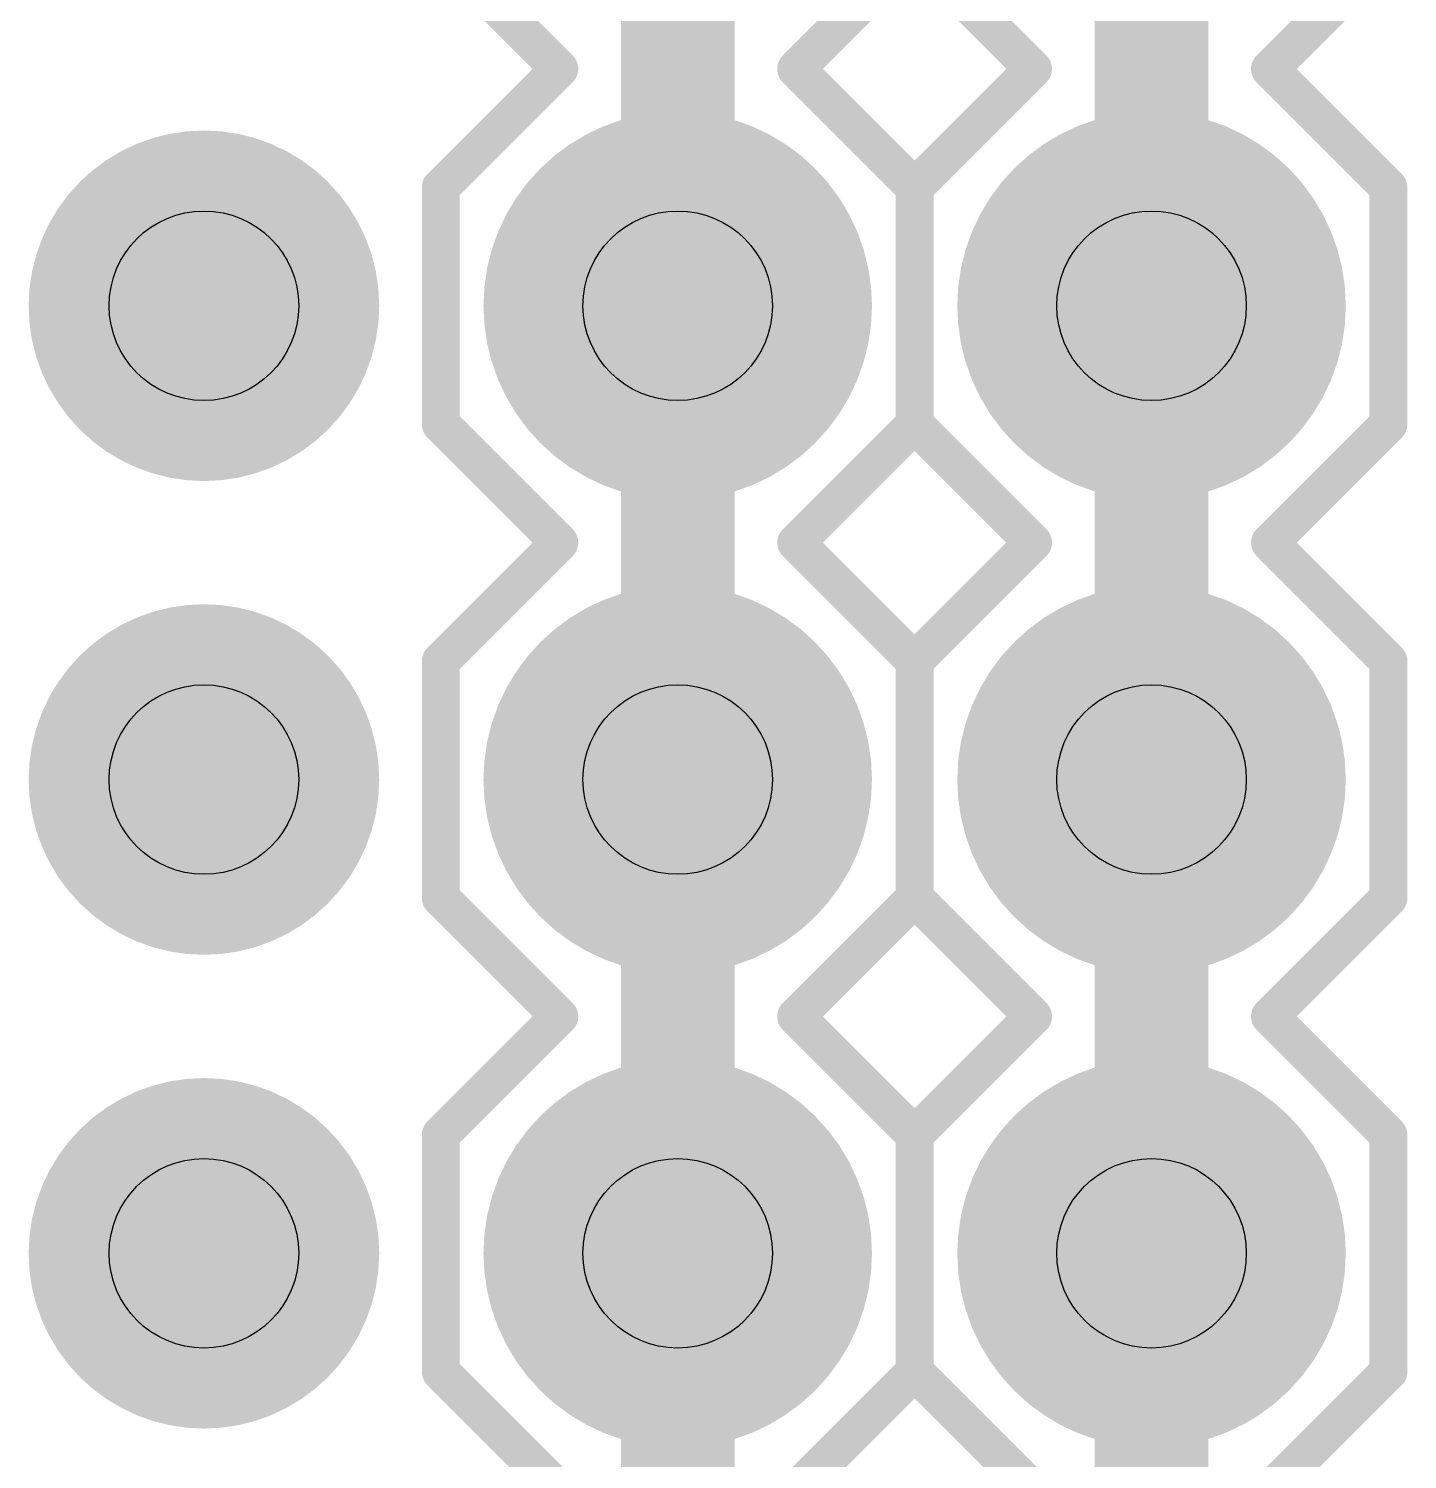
# Model space of a CAD drawing. Extents: x -27 to 84, y -12 to 86.
# Drawn here: x 70.18 to 77.57, y 33.19 to 40.86 of the extents above; entities that cross this region are included whole.
import ezdxf

# ---------------------------------------------------------------- set-up
doc = ezdxf.new("R2010")
doc.units = 0
for name, color, linetype in [('1', 12, 'CONTINUOUS'), ('17', 110, 'CONTINUOUS'), ('18', 110, 'CONTINUOUS'), ('21', 41, 'CONTINUOUS'), ('29', 253, 'CONTINUOUS'), ('30', 253, 'CONTINUOUS'), ('44', 253, 'CONTINUOUS'), ('51', 53, 'CONTINUOUS')]:
    doc.layers.add(name, color=color, linetype=linetype)

# ---------------------------------------------------------------- blocks, each defined once
blk = doc.blocks.new('RECT')
blk.add_solid([(-0.5, -0.5), (0.5, -0.5), (-0.5, 0.5), (0.5, 0.5)])
blk = doc.blocks.new('ROUNDP')
at = {"const_width": 0.5}
blk.add_lwpolyline([(0, -0.25, 1), (0, 0.25, 1), (0, -0.25)], format="xyb", dxfattribs=at)
blk = doc.blocks.new('ROUNDV')
at = {"const_width": 0.5}
blk.add_lwpolyline([(0, -0.25, 1), (0, 0.25, 1), (0, -0.25)], format="xyb", dxfattribs=at)

msp = doc.modelspace()

# ---------------------------------------------------------------- linework, layer by layer
at = {"layer": '1', "const_width": 0.6096}
for points in [[(73.66, 39.37), (73.66, 41.91)], [(76.2, 39.37), (76.2, 41.91)], [(73.66, 36.83), (73.66, 39.37)], [(76.2, 36.83), (76.2, 39.37)], [(73.66, 34.29), (73.66, 36.83)], [(76.2, 34.29), (76.2, 36.83)], [(73.66, 31.75), (73.66, 34.29)], [(76.2, 31.75), (76.2, 34.29)]]:
    msp.add_lwpolyline(points, dxfattribs=at)
at = {"layer": '1', "const_width": 0.3048}
for points in [[(73.8124, 39.37, 1), (73.5076, 39.37)], [(76.3524, 39.37, 1), (76.0476, 39.37)], [(73.5076, 39.37, 1), (73.8124, 39.37)], [(76.0476, 39.37, 1), (76.3524, 39.37)], [(73.8124, 36.83, 1), (73.5076, 36.83)], [(76.3524, 36.83, 1), (76.0476, 36.83)], [(73.5076, 36.83, 1), (73.8124, 36.83)], [(76.0476, 36.83, 1), (76.3524, 36.83)], [(73.8124, 34.29, 1), (73.5076, 34.29)], [(76.3524, 34.29, 1), (76.0476, 34.29)], [(73.5076, 34.29, 1), (73.8124, 34.29)], [(76.0476, 34.29, 1), (76.3524, 34.29)]]:
    msp.add_lwpolyline(points, format="xyb", dxfattribs=at)
at = {"layer": '21', "const_width": 0.2032}
for points in [[(72.39, 41.275), (73.025, 40.64)], [(74.295, 40.64), (74.93, 41.275)], [(74.93, 41.275), (75.565, 40.64)], [(76.835, 40.64), (77.47, 41.275)], [(72.39, 40.005), (73.025, 40.64)], [(74.295, 40.64), (74.93, 40.005)], [(74.93, 40.005), (75.565, 40.64)], [(76.835, 40.64), (77.47, 40.005)], [(72.39, 38.735), (72.39, 40.005)], [(74.93, 40.005), (74.93, 38.735)], [(74.93, 38.735), (74.93, 40.005)], [(77.47, 40.005), (77.47, 38.735)], [(72.39, 38.735), (73.025, 38.1)], [(74.295, 38.1), (74.93, 38.735)], [(74.93, 38.735), (75.565, 38.1)], [(76.835, 38.1), (77.47, 38.735)], [(72.39, 37.465), (73.025, 38.1)], [(74.295, 38.1), (74.93, 37.465)], [(74.93, 37.465), (75.565, 38.1)], [(76.835, 38.1), (77.47, 37.465)], [(72.39, 36.195), (72.39, 37.465)], [(74.93, 37.465), (74.93, 36.195)], [(74.93, 36.195), (74.93, 37.465)], [(77.47, 37.465), (77.47, 36.195)], [(73.025, 35.56), (72.39, 36.195)], [(74.93, 36.195), (74.295, 35.56)], [(75.565, 35.56), (74.93, 36.195)], [(77.47, 36.195), (76.835, 35.56)], [(72.39, 34.925), (73.025, 35.56)], [(74.295, 35.56), (74.93, 34.925)], [(74.93, 34.925), (75.565, 35.56)], [(76.835, 35.56), (77.47, 34.925)], [(72.39, 33.655), (72.39, 34.925)], [(74.93, 34.925), (74.93, 33.655)], [(74.93, 33.655), (74.93, 34.925)], [(77.47, 34.925), (77.47, 33.655)], [(73.025, 33.02), (72.39, 33.655)], [(74.93, 33.655), (74.295, 33.02)], [(75.565, 33.02), (74.93, 33.655)], [(77.47, 33.655), (76.835, 33.02)]]:
    msp.add_lwpolyline(points, dxfattribs=at)
at = {"layer": '21', "const_width": 0.1016}
for points in [[(73.0609, 40.6041, 1), (72.9891, 40.6759)], [(74.3309, 40.6759, 1), (74.2591, 40.6041)], [(75.6009, 40.6041, 1), (75.5291, 40.6759)], [(76.8709, 40.6759, 1), (76.7991, 40.6041)], [(72.9891, 40.6041, 1), (73.0609, 40.6759)], [(74.2591, 40.6759, 1), (74.3309, 40.6041)], [(75.5291, 40.6041, 1), (75.6009, 40.6759)], [(76.7991, 40.6759, 1), (76.8709, 40.6041)], [(72.4408, 40.005, 1), (72.3392, 40.005)], [(72.3541, 40.0409, 1), (72.4259, 39.9691)], [(74.9808, 40.005, 1), (74.8792, 40.005)], [(74.9808, 40.005, 1), (74.8792, 40.005)], [(74.8941, 40.0409, 1), (74.9659, 39.9691)], [(74.8941, 39.9691, 1), (74.9659, 40.0409)], [(77.5208, 40.005, 1), (77.4192, 40.005)], [(77.4341, 39.9691, 1), (77.5059, 40.0409)], [(72.4259, 38.7709, 1), (72.3541, 38.6991)], [(74.9659, 38.7709, 1), (74.8941, 38.6991)], [(74.9659, 38.6991, 1), (74.8941, 38.7709)], [(77.5059, 38.6991, 1), (77.4341, 38.7709)], [(72.3392, 38.735, 1), (72.4408, 38.735)], [(74.8792, 38.735, 1), (74.9808, 38.735)], [(74.8792, 38.735, 1), (74.9808, 38.735)], [(77.4192, 38.735, 1), (77.5208, 38.735)], [(73.0609, 38.0641, 1), (72.9891, 38.1359)], [(74.3309, 38.1359, 1), (74.2591, 38.0641)], [(75.6009, 38.0641, 1), (75.5291, 38.1359)], [(76.8709, 38.1359, 1), (76.7991, 38.0641)], [(72.9891, 38.0641, 1), (73.0609, 38.1359)], [(74.2591, 38.1359, 1), (74.3309, 38.0641)], [(75.5291, 38.0641, 1), (75.6009, 38.1359)], [(76.7991, 38.1359, 1), (76.8709, 38.0641)], [(72.4408, 37.465, 1), (72.3392, 37.465)], [(72.3541, 37.5009, 1), (72.4259, 37.4291)], [(74.9808, 37.465, 1), (74.8792, 37.465)], [(74.9808, 37.465, 1), (74.8792, 37.465)], [(74.8941, 37.5009, 1), (74.9659, 37.4291)], [(74.8941, 37.4291, 1), (74.9659, 37.5009)], [(77.5208, 37.465, 1), (77.4192, 37.465)], [(77.4341, 37.4291, 1), (77.5059, 37.5009)], [(72.4259, 36.2309, 1), (72.3541, 36.1591)], [(74.9659, 36.2309, 1), (74.8941, 36.1591)], [(74.9659, 36.1591, 1), (74.8941, 36.2309)], [(77.5059, 36.1591, 1), (77.4341, 36.2309)], [(72.3392, 36.195, 1), (72.4408, 36.195)], [(74.8792, 36.195, 1), (74.9808, 36.195)], [(74.8792, 36.195, 1), (74.9808, 36.195)], [(77.4192, 36.195, 1), (77.5208, 36.195)], [(73.0609, 35.5241, 1), (72.9891, 35.5959)], [(72.9891, 35.5241, 1), (73.0609, 35.5959)], [(74.3309, 35.5959, 1), (74.2591, 35.5241)], [(74.2591, 35.5959, 1), (74.3309, 35.5241)], [(75.6009, 35.5241, 1), (75.5291, 35.5959)], [(75.5291, 35.5241, 1), (75.6009, 35.5959)], [(76.8709, 35.5959, 1), (76.7991, 35.5241)], [(76.7991, 35.5959, 1), (76.8709, 35.5241)], [(72.4408, 34.925, 1), (72.3392, 34.925)], [(72.3541, 34.9609, 1), (72.4259, 34.8891)], [(74.9808, 34.925, 1), (74.8792, 34.925)], [(74.9808, 34.925, 1), (74.8792, 34.925)], [(74.8941, 34.9609, 1), (74.9659, 34.8891)], [(74.8941, 34.8891, 1), (74.9659, 34.9609)], [(77.5208, 34.925, 1), (77.4192, 34.925)], [(77.4341, 34.8891, 1), (77.5059, 34.9609)], [(72.4259, 33.6909, 1), (72.3541, 33.6191)], [(74.9659, 33.6909, 1), (74.8941, 33.6191)], [(74.9659, 33.6191, 1), (74.8941, 33.6909)], [(77.5059, 33.6191, 1), (77.4341, 33.6909)], [(72.3392, 33.655, 1), (72.4408, 33.655)], [(74.8792, 33.655, 1), (74.9808, 33.655)], [(74.8792, 33.655, 1), (74.9808, 33.655)], [(77.4192, 33.655, 1), (77.5208, 33.655)]]:
    msp.add_lwpolyline(points, format="xyb", dxfattribs=at)
at = {"layer": '44'}
for centre in [(71.12, 39.37), (73.66, 39.37), (76.2, 39.37), (71.12, 36.83), (73.66, 36.83), (76.2, 36.83), (71.12, 34.29), (73.66, 34.29), (76.2, 34.29)]:
    msp.add_circle(centre, 0.508, dxfattribs=at)

# ---------------------------------------------------------------- block references
at = {"layer": '17', "xscale": 1.8796, "yscale": 1.8796, "rotation": 180}
for p in [(73.66, 39.37), (73.66, 39.37), (76.2, 39.37), (76.2, 39.37), (73.66, 36.83), (73.66, 36.83), (76.2, 36.83), (76.2, 36.83), (73.66, 34.29), (73.66, 34.29), (76.2, 34.29), (76.2, 34.29)]:
    msp.add_blockref('ROUNDP', p, dxfattribs=at)
at = {"layer": '18', "xscale": 1.8796, "yscale": 1.8796}
for p in [(71.12, 39.37), (71.12, 39.37), (71.12, 36.83), (71.12, 36.83), (71.12, 34.29), (71.12, 34.29)]:
    msp.add_blockref('ROUNDV', p, dxfattribs=at)
at = {"layer": '29', "xscale": 2.0828, "yscale": 2.0828, "rotation": 180}
for p in [(73.66, 39.37), (76.2, 39.37), (73.66, 36.83), (76.2, 36.83), (73.66, 34.29), (76.2, 34.29)]:
    msp.add_blockref('ROUNDP', p, dxfattribs=at)
at = {"layer": '30', "xscale": 2.0828, "yscale": 2.0828, "rotation": 180}
for p in [(73.66, 39.37), (76.2, 39.37), (73.66, 36.83), (76.2, 36.83), (73.66, 34.29), (76.2, 34.29)]:
    msp.add_blockref('ROUNDP', p, dxfattribs=at)
at = {"layer": '51', "xscale": 0.508, "yscale": 0.508, "rotation": 90}
for p in [(73.66, 39.37), (76.2, 39.37), (73.66, 36.83), (76.2, 36.83), (73.66, 34.29), (76.2, 34.29)]:
    msp.add_blockref('RECT', p, dxfattribs=at)

doc.saveas('drawing.dxf')
